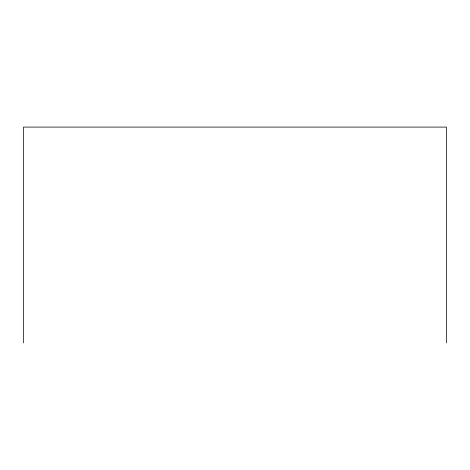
<?xml version="1.0" encoding="UTF-8"?>
<svg xmlns="http://www.w3.org/2000/svg" width="470" height="470" viewBox="0 0 470 470"><rect width="100%" height="100%" fill="white"/><g stroke="black" fill="none" stroke-linecap="round" stroke-linejoin="round"><path stroke-width="0.7" d="M446.5 342.906L446.5 127.094L23.5 127.094L23.5 342.906"/></g></svg>
